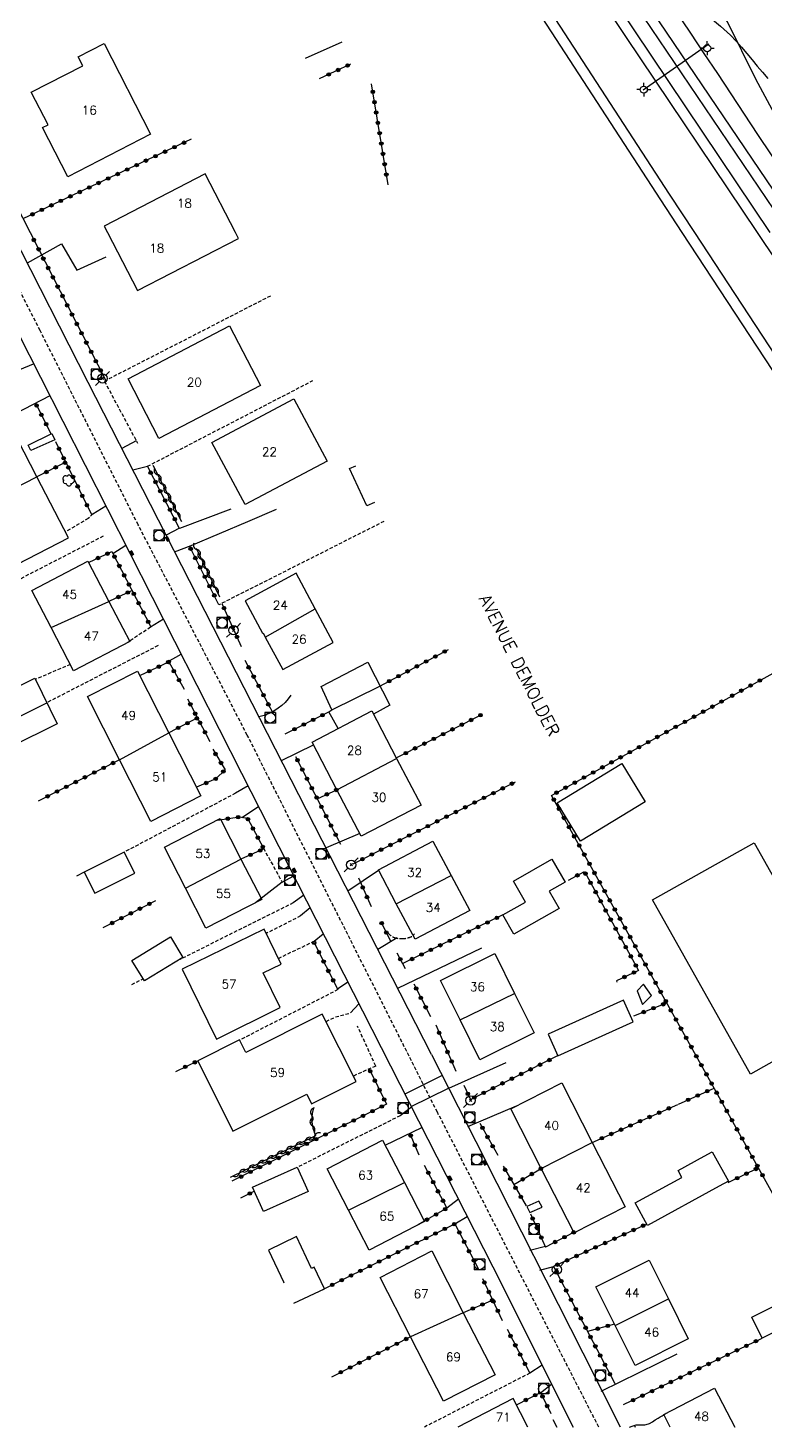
# Model space of a CAD drawing. Header units: millimetres. Extents: x 163000 to 164000, y 152000 to 153000.
# Drawn here: x 163663.3 to 163768.9, y 152000 to 152200.3 of the extents above; entities that cross this region are included whole.
import ezdxf
from ezdxf.enums import TextEntityAlignment as Align

# ---------------------------------------------------------------- set-up
doc = ezdxf.new("R2010")
doc.units = ezdxf.units.MM
doc.linetypes.add('DASHED', pattern=[0.75, 0.5, -0.25])
doc.layers.get('0').update_dxf_attribs({"linetype": 'CONTINUOUS'})
for name, color, linetype in [('W0001', 6, 'DASHED'), ('W0008', 7, 'CONTINUOUS'), ('W0017', 7, 'CONTINUOUS'), ('W0020', 2, 'CONTINUOUS'), ('W0101', 7, 'CONTINUOUS'), ('W0104', 1, 'CONTINUOUS'), ('W0105', 7, 'CONTINUOUS'), ('W0112', 1, 'DASHED'), ('W0211', 2, 'CONTINUOUS'), ('W0214', 2, 'CONTINUOUS'), ('W0300', 7, 'CONTINUOUS'), ('W0310', 3, 'CONTINUOUS'), ('W0323', 7, 'CONTINUOUS'), ('W0330', 7, 'CONTINUOUS'), ('W0401', 7, 'CONTINUOUS'), ('W0420', 7, 'CONTINUOUS'), ('W0473', 7, 'CONTINUOUS'), ('W0600', 7, 'CONTINUOUS'), ('W0610', 7, 'CONTINUOUS'), ('W0611', 7, 'CONTINUOUS'), ('W0700', 7, 'CONTINUOUS'), ('W0989', 7, 'CONTINUOUS'), ('W0991', 7, 'CONTINUOUS'), ('W1102', 7, 'CONTINUOUS')]:
    doc.layers.add(name, color=color, linetype=linetype)
doc.styles.get("Standard").update_dxf_attribs({"font": 'romans.shx', "width": 0.85})

# ---------------------------------------------------------------- blocks, each defined once
blk = doc.blocks.new('T610')
for p, q in [((-0.500001, 0), (-1.000002, 0)), ((0, 0.500001), (0, 1.000002)), ((0.500001, 0), (1.000002, 0)), ((0, -0.500001), (0, -1.000002))]:
    blk.add_line(p, q)
blk.add_ellipse((0, 0), major_axis=(-0.353554, 0.353554), ratio=1, start_param=3.926990817, end_param=10.2101761242)
blk = doc.blocks.new('T420')
for p, q in [((0.75, 0.75), (-0.75, 0.75)), ((-0.75, 0.75), (-0.75, -0.75)), ((0.75, 0.75), (0.75, -0.75)), ((0.75, -0.75), (-0.75, -0.75))]:
    blk.add_line(p, q)
blk.add_ellipse((0, 0), major_axis=(-0.53, 0.53), ratio=1, start_param=3.926991, end_param=10.210176)
blk = doc.blocks.new('T401')
for p, q in [((-0.3, 0.3), (0, 0.3)), ((-0.3, -0.25), (-0.3, 0.3)), ((-0.3, 0.15), (0, 0.15)), ((-0.3, 0), (0, 0)), ((0, 0.3), (0, -0.25)), ((-0.3, -0.15), (0, -0.15)), ((-0.3, -0.25), (-0.3, -0.3)), ((-0.3, -0.3), (0, -0.3)), ((0, -0.3), (0, -0.25))]:
    blk.add_line(p, q)
blk = doc.blocks.new('T300')
for p, q in [((-0.8, 0.51), (-0.86, 0.34)), ((-0.86, 0.34), (-0.86, 0.17)), ((-0.86, 0.17), (-0.74, 0.06)), ((-0.69, 0.63), (-0.8, 0.51)), ((-0.8, -0.06), (-0.74, 0.06)), ((-0.74, 0.06), (-0.69, 0.11)), ((-0.57, 0.69), (-0.69, 0.63)), ((-0.46, 0.69), (-0.57, 0.69)), ((-0.29, 0.63), (-0.46, 0.69)), ((-0.29, 0.63), (-0.17, 0.74)), ((-0.23, 0.57), (-0.29, 0.63)), ((-0.17, 0.74), (-0.06, 0.8)), ((-0.06, 0.8), (0.06, 0.8)), ((0.06, 0.8), (0.23, 0.74)), ((0.23, 0.74), (0.34, 0.63)), ((0.34, 0.63), (0.4, 0.51)), ((0.46, 0.46), (0.34, 0.46)), ((0.4, 0.51), (0.4, 0.46)), ((0.57, 0.4), (0.46, 0.46)), ((0.57, 0.4), (0.69, 0.29)), ((0.69, 0.29), (0.74, 0.17)), ((0.74, 0.06), (0.69, -0.17)), ((0.74, 0.17), (0.74, 0.06)), ((-0.8, -0.17), (-0.8, -0.06)), ((-0.8, -0.23), (-0.8, -0.17)), ((-0.74, -0.34), (-0.8, -0.23)), ((-0.69, -0.4), (-0.74, -0.34)), ((-0.51, -0.46), (-0.69, -0.4)), ((-0.4, -0.46), (-0.51, -0.46)), ((-0.4, -0.46), (-0.34, -0.46)), ((-0.34, -0.46), (-0.34, -0.4)), ((-0.34, -0.51), (-0.34, -0.46)), ((-0.29, -0.63), (-0.34, -0.51)), ((-0.17, -0.74), (-0.29, -0.63)), ((-0.06, -0.8), (-0.17, -0.74)), ((0.06, -0.8), (-0.06, -0.8)), ((0.17, -0.74), (0.06, -0.8)), ((0.23, -0.69), (0.17, -0.74)), ((0.29, -0.46), (0.23, -0.46)), ((0.29, -0.63), (0.23, -0.69)), ((0.46, -0.4), (0.29, -0.46)), ((0.34, -0.51), (0.29, -0.63)), ((0.34, -0.51), (0.34, -0.46)), ((0.57, -0.34), (0.46, -0.4)), ((0.63, -0.29), (0.57, -0.34)), ((0.69, -0.17), (0.63, -0.29))]:
    blk.add_line(p, q)
blk = doc.blocks.new('T473')
for p, q in [((-0.166667, 0.166667), (0.166667, -0.166667)), ((-0.166667, -0.166667), (0.166667, 0.166667)), ((0.500001, 0.500001), (1.000002, 1.000002)), ((-1.000002, -1.000002), (-0.500001, -0.500001))]:
    blk.add_line(p, q)
blk.add_ellipse((0, 0), major_axis=(0.471405, 0.471405), ratio=1, start_param=5.4977871438, end_param=11.780972451)
blk = doc.blocks.new('t323o')
at = {"color": 0, "linetype": 'Continuous'}
for radius in [0.25, 0.15]:
    blk.add_circle((0, 0), radius, dxfattribs=at)
blk = doc.blocks.new('t310o')
at = {"color": 0, "linetype": 'Continuous'}
for centre, start, end in [((-0.5, 0.38), 216.8699, 323.1304), ((0.5, -0.37), 36.8699, 143.1303)]:
    blk.add_arc(centre, 0.625, start, end, dxfattribs=at)

msp = doc.modelspace()

# ---------------------------------------------------------------- linework, layer by layer
at = {"layer": 'W0001'}
msp.add_lwpolyline([(163745.04, 152000), (163721.93, 152045.07), (163694.71, 152099.05), (163679.1, 152129.13), (163665.05, 152156.95), (163657.87, 152171)], dxfattribs=at)
at = {"layer": 'W0008'}
for points in [[(163654.53, 152171), (163658.68, 152162.9), (163693.9, 152093.61), (163729.87, 152022.91), (163741.37, 152000)], [(163721.09, 152053.34), (163671.93, 152149.55), (163661, 152171)], [(163721.09, 152053.34), (163728.74, 152038.33)], [(163748.15, 152000), (163742.81, 152010.58), (163728.74, 152038.33)], [(163749.45, 152000), (163749.83, 152000.14), (163750.4, 152000.29), (163750.58, 152000.31), (163750.76, 152000.32), (163750.93, 152000.32), (163751.11, 152000.31), (163751.29, 152000.3), (163751.46, 152000.29), (163751.64, 152000.31), (163751.82, 152000.34), (163752.29, 152000.51), (163752.72, 152000.75), (163753.14, 152001.01), (163753.56, 152001.27), (163753.85, 152001.44), (163754.13, 152001.61), (163754.42, 152001.79), (163754.7, 152001.97)]]:
    msp.add_lwpolyline(points, dxfattribs=at)
at = {"layer": 'W0017'}
for points in [[(163663.22, 152166.65), (163668.12, 152169.4), (163670.29, 152165.59), (163674.51, 152167.5)], [(163662.16, 152151.4), (163664.12, 152152.21)], [(163666.44, 152147.64), (163660.27, 152144.44)], [(163678.82, 152141.19), (163676.77, 152140.06)], [(163678.32, 152137.04), (163680.41, 152137.53)], [(163672.62, 152130.75), (163674.46, 152131.86)], [(163684.31, 152125.31), (163686.66, 152126.19), (163694.77, 152129.62), (163698.9, 152131.38)], [(163692.37, 152131.41), (163685.03, 152128.64)], [(163685.02, 152128.66), (163683.11, 152127.67)], [(163675.47, 152125.05), (163677.32, 152126.22)], [(163682.7, 152115.65), (163680.87, 152114.5)], [(163683.27, 152109.52), (163685.24, 152110.66)], [(163700.94, 152104.76), (163700.56, 152104.23), (163700.14, 152103.74), (163699.66, 152103.29), (163699.15, 152102.89), (163698.5, 152102.48), (163697.83, 152102.15), (163697.12, 152101.88), (163696.39, 152101.68)], [(163699.59, 152095.42), (163704.21, 152097.67)], [(163694.82, 152091.79), (163693.03, 152090.73)], [(163693.95, 152087.27), (163696.33, 152088.83)], [(163710.83, 152084.95), (163705.99, 152082.89)], [(163699.72, 152077.98), (163695.91, 152075.06)], [(163699.72, 152077.98), (163701.38, 152078.91)], [(163709.12, 152076.77), (163713.52, 152079.7)], [(163702.79, 152076.13), (163701.29, 152075.04)], [(163703.71, 152074.33), (163702.35, 152073.16)], [(163704.29, 152069.55), (163705.6, 152070.61)], [(163716.17, 152070.02), (163713.42, 152068.35)], [(163716.25, 152062.8), (163728.32, 152068.6)], [(163709.12, 152063.7), (163707.65, 152062.68)], [(163709.48, 152059.27), (163710.71, 152060.58)], [(163731.75, 152052.14), (163723.55, 152048.45)], [(163718.24, 152045.77), (163716.6, 152044.56)], [(163726.28, 152043.01), (163733.26, 152045.96)], [(163714.48, 152040.35), (163719.73, 152042.86)], [(163724.94, 152032.6), (163723.29, 152031.31)], [(163724.44, 152029.09), (163726.18, 152030.16)], [(163737.4, 152025.85), (163735.19, 152025.28)], [(163736.61, 152022.45), (163738.58, 152022.99)], [(163756.22, 152010.43), (163745.33, 152005.09)], [(163736.93, 152008.85), (163735.18, 152007.71)], [(163736.72, 152004.91), (163738.3, 152006.12)]]:
    msp.add_lwpolyline(points, dxfattribs=at)
at = {"layer": 'W0020'}
for points in [[(163722.6, 152050.34), (163717.29, 152047.64)], [(163718.19, 152045.87), (163723.52, 152048.52)]]:
    msp.add_lwpolyline(points, dxfattribs=at)
at = {"layer": 'W0101'}
for points in [[(163671.16, 152194.87), (163670.49, 152196.17), (163674.21, 152198.08), (163680.87, 152185.06), (163669, 152178.99), (163665.4, 152186.01), (163666.19, 152186.42), (163663.79, 152191.1), (163671.16, 152194.87)], [(163682.07, 152141.53), (163677.64, 152150.04), (163692.19, 152157.62), (163696.62, 152149.1), (163682.07, 152141.53)], [(163706.13, 152138.26), (163694.39, 152132.04), (163689.65, 152140.96), (163701.4, 152147.19), (163706.13, 152138.26)], [(163767.29, 152083.63), (163781.32, 152058.7), (163766.77, 152050.51), (163752.74, 152075.45), (163767.29, 152083.63)], [(163685.38, 152065.52), (163690.29, 152055.54), (163699.44, 152060.04), (163697, 152065), (163699.57, 152066.27), (163697.11, 152071.28), (163685.38, 152065.52)], [(163694.51, 152053.63), (163693.62, 152055.42), (163687.61, 152052.4), (163692.65, 152042.36), (163703.22, 152047.66), (163703.92, 152046.28), (163710.3, 152049.48), (163705.46, 152059.12), (163694.51, 152053.63)]]:
    msp.add_lwpolyline(points, close=True, dxfattribs=at)
for points in [[(163693.01, 152171), (163688.69, 152179.38), (163674.21, 152171.9)], [(163674.21, 152171.9), (163674.68, 152171)], [(163674.68, 152171), (163678.97, 152162.68), (163693.45, 152170.16), (163693.01, 152171)], [(163664.59, 152136.04), (163660, 152144.95), (163652.71, 152141.19)], [(163657.29, 152132.31), (163654.36, 152130.8), (163658.69, 152122.38), (163661.61, 152123.87), (163661.79, 152123.51), (163669.1, 152127.27), (163664.59, 152136.04)], [(163666.63, 152114.45), (163663.87, 152119.76), (163671.9, 152123.93)], [(163671.9, 152123.93), (163674.9, 152118.16)], [(163704.45, 152117.12), (163701.7, 152122.22), (163694.39, 152118.28), (163696.88, 152113.66), (163696.97, 152113.68), (163697.29, 152113.09)], [(163674.9, 152118.16), (163677.88, 152112.43), (163669.85, 152108.26), (163666.63, 152114.45)], [(163707.03, 152112.33), (163704.45, 152117.12)], [(163697.29, 152113.09), (163699.8, 152108.43), (163707.03, 152112.33)], [(163676.42, 152095.52), (163671.82, 152104.57), (163679, 152108.22)], [(163679, 152108.22), (163683.48, 152099.39)], [(163707.55, 152091.24), (163704, 152098.05), (163712.57, 152102.51), (163716.1, 152095.72)], [(163683.48, 152099.39), (163688.08, 152090.35), (163680.9, 152086.7), (163676.42, 152095.52)], [(163716.1, 152095.72), (163719.59, 152089.02)], [(163719.59, 152089.02), (163711.03, 152084.56), (163707.55, 152091.24)], [(163685.87, 152077.12), (163682.86, 152083), (163690.85, 152087.09)], [(163690.85, 152087.09), (163693.81, 152081.3)], [(163716.05, 152074.91), (163713.49, 152079.76), (163721.29, 152083.89), (163723.92, 152078.93)], [(163693.81, 152081.3), (163696.78, 152075.5), (163688.79, 152071.41), (163685.87, 152077.12)], [(163723.92, 152078.93), (163726.56, 152073.95)], [(163726.56, 152073.95), (163718.75, 152069.82), (163716.05, 152074.91)], [(163725.18, 152058.27), (163722.38, 152063.92), (163730.16, 152067.79), (163732.99, 152062.08)], [(163732.99, 152062.08), (163735.8, 152056.41)], [(163735.8, 152056.41), (163728.02, 152052.55), (163725.18, 152058.27)], [(163736.82, 152037.02), (163732.46, 152045.55), (163739.74, 152049.27), (163744.11, 152040.73)], [(163709.21, 152031.04), (163706.15, 152036.97), (163714.1, 152041.08)], [(163714.1, 152041.08), (163717.24, 152035.01)], [(163744.11, 152040.73), (163748.83, 152031.51)], [(163748.83, 152031.51), (163741.54, 152027.78), (163736.82, 152037.02)], [(163717.24, 152035.01), (163720.11, 152029.44), (163712.16, 152025.33), (163709.21, 152031.04)], [(163718.1, 152012.93), (163713.75, 152021.42), (163721.12, 152025.2)], [(163721.12, 152025.2), (163725.64, 152016.37)], [(163747.38, 152014.55), (163744.62, 152020.06), (163752.24, 152023.87), (163755.01, 152018.33)], [(163755.01, 152018.33), (163757.86, 152012.63)], [(163725.64, 152016.37), (163730.2, 152007.47), (163722.83, 152003.69), (163718.1, 152012.93)], [(163757.86, 152012.63), (163750.24, 152008.83), (163747.38, 152014.55)], [(163734.9, 152000), (163732.81, 152004.07), (163724.88, 152000)], [(163755.28, 152000), (163754.35, 152001.79), (163761.64, 152005.57), (163764.53, 152000)]]:
    msp.add_lwpolyline(points, dxfattribs=at)
at = {"layer": 'W0104'}
for points in [[(163711.84, 152131.87), (163709.34, 152137.2), (163710.27, 152137.61)], [(163712.92, 152132.35), (163711.84, 152131.87)], [(163707.74, 152100), (163706.41, 152102.37), (163706.81, 152102.67), (163705.29, 152106.01), (163711.98, 152109.47), (163715.11, 152103.32), (163712.8, 152102.07)], [(163657.54, 152103.87), (163664.28, 152107.18)], [(163664.28, 152107.18), (163667.49, 152100.66), (163660.84, 152097.38)], [(163706.81, 152102.67), (163713.71, 152106.08)], [(163659.32, 152100.35), (163666, 152103.69)], [(163756.94, 152035.74), (163756.4, 152036.72), (163760.12, 152038.76)], [(163760.12, 152038.76), (163761.29, 152039.41), (163763.61, 152035.19), (163762.29, 152034.47)], [(163762.29, 152034.47), (163752.03, 152028.83), (163750.25, 152032.07), (163756.94, 152035.74)], [(163704.3, 152022.88), (163703.93, 152022.7), (163701.77, 152027.25), (163697.74, 152025.34), (163699.96, 152020.68), (163699.89, 152020.65)], [(163701.39, 152017.72), (163705.77, 152019.8), (163704.3, 152022.88)], [(163772.29, 152014.64), (163768.46, 152012.71), (163766.95, 152015.71), (163770.77, 152017.63)]]:
    msp.add_lwpolyline(points, dxfattribs=at)
for points in [[(163748.36, 152095), (163751.71, 152089.51), (163742.41, 152083.85), (163739.07, 152089.34), (163748.36, 152095)], [(163678.59, 152079.28), (163677.09, 152082.27), (163671.37, 152079.41), (163672.87, 152076.42), (163678.59, 152079.28)], [(163734.55, 152075.15), (163732.84, 152078.16), (163738.34, 152081.28), (163740.21, 152077.99), (163737.95, 152076.71), (163739.37, 152074.22), (163732.89, 152070.54), (163731.32, 152073.31), (163734.55, 152075.15)], [(163683.7, 152070.15), (163685.49, 152067.21), (163679.99, 152063.85), (163678.2, 152066.78), (163683.7, 152070.15)], [(163737.79, 152056.25), (163739.17, 152053.15), (163749.99, 152057.99), (163748.6, 152061.09), (163737.79, 152056.25)], [(163701.84, 152037.22), (163703.41, 152033.71), (163697.05, 152030.84), (163695.47, 152034.35), (163701.84, 152037.22)]]:
    msp.add_lwpolyline(points, close=True, dxfattribs=at)
at = {"layer": 'W0105'}
for points in [[(163667.17, 152141.31), (163663.74, 152139.81), (163663.36, 152140.55), (163666.73, 152142.21)], [(163736.92, 152031.48), (163736.45, 152032.35), (163734.74, 152031.59), (163735.18, 152030.72)]]:
    msp.add_lwpolyline(points, close=True, dxfattribs=at)
at = {"layer": 'W0112'}
for points in [[(163698.02, 152161.91), (163674.26, 152149.71), (163679, 152140.85)], [(163680.41, 152137.53), (163704.12, 152149.81)], [(163672.63, 152130.76), (163671.95, 152130.05), (163668.66, 152128.14)], [(163714.29, 152129.64), (163690.66, 152117.71)], [(163674.07, 152127.52), (163658.95, 152119.72)], [(163680.87, 152114.5), (163677.32, 152112.14)], [(163681.93, 152111.86), (163666, 152103.69)], [(163669.38, 152109.17), (163664.36, 152107.03)], [(163693.03, 152090.73), (163676.99, 152082.23)], [(163697.02, 152082.87), (163699.72, 152077.98)], [(163701.29, 152075.04), (163684.93, 152066.86)], [(163702.35, 152073.16), (163697.42, 152070.64)], [(163699.17, 152067.09), (163704.29, 152069.55)], [(163678.17, 152063.34), (163679.8, 152064.16)], [(163707.68, 152062.61), (163693.64, 152055.39)], [(163705.99, 152058.06), (163707.33, 152058.7), (163709.48, 152059.27)], [(163713.1, 152051.68), (163710.51, 152057.37)], [(163713.1, 152051.68), (163709.91, 152050.24)], [(163716.6, 152044.56), (163701.86, 152037.17)], [(163735.18, 152007.71), (163720.1, 152000)]]:
    msp.add_lwpolyline(points, dxfattribs=at)
msp.add_lwpolyline([(163714.94, 152070.66, 0.124599), (163715.79, 152070.06, 0.096585), (163716.9, 152069.93, 0.0853), (163717.8, 152070.06, 0.184738), (163718.67, 152070.61)], format="xyb", dxfattribs=at)
at = {"layer": 'W0211'}
msp.add_lwpolyline([(163779.42, 152171), (163778.37, 152172.78), (163777.38, 152174.6), (163776.44, 152176.43), (163775.51, 152178.28), (163774.58, 152180.12), (163773.62, 152181.95), (163772.61, 152183.76), (163771.53, 152185.53), (163767.53, 152192.94), (163763.5, 152201.14), (163758, 152208.92), (163750.35, 152214.46), (163749.81, 152214.62), (163749.25, 152214.65), (163748.7, 152214.53), (163748.2, 152214.27)], dxfattribs=at)
at = {"layer": 'W0214'}
msp.add_lwpolyline([(163748.2, 152214.27), (163750.71, 152210.59), (163753.21, 152206.91), (163755.7, 152203.22), (163758.18, 152199.53), (163760.11, 152196.64), (163762.04, 152193.74), (163763.95, 152190.84), (163765.87, 152187.94), (163767.79, 152185.04), (163769.71, 152182.14), (163771.63, 152179.25), (163773.57, 152176.36), (163774.48, 152175.02), (163775.39, 152173.68), (163776.3, 152172.34), (163777.22, 152171)], dxfattribs=at)
at = {"layer": 'W0300'}
msp.add_lwpolyline([(163703.07, 152195.98), (163708.28, 152198.31)], dxfattribs=at)
at = {"layer": 'W0310'}
for points in [[(163681.2, 152137.67), (163685.28, 152129.64)], [(163687.4, 152125.81), (163690.74, 152118.85)], [(163704.23, 152045.73), (163704.09, 152045.3), (163703.99, 152044.86), (163703.94, 152044.41), (163703.93, 152043.96), (163703.99, 152043.38), (163704.1, 152042.8), (163704.27, 152042.24), (163704.5, 152041.7)], [(163704.5, 152041.7), (163692.24, 152035.7)]]:
    msp.add_lwpolyline(points, dxfattribs=at)
at = {"layer": 'W0323'}
for points in [[(163709.48, 152195.1), (163705.01, 152192.99)], [(163652.4, 152192.87), (163663.6, 152171)], [(163714.88, 152177.81), (163712.5, 152192.27)], [(163686.7, 152184.35), (163662.59, 152172.97)], [(163663.6, 152171), (163674.4, 152149.9)], [(163664.53, 152146.26), (163666.6, 152142.23)], [(163667.25, 152141.07), (163672.42, 152130.62)], [(163668.72, 152138.1), (163664.59, 152136.04)], [(163685.03, 152128.64), (163680.41, 152137.53)], [(163690.66, 152117.71), (163686.47, 152126)], [(163671.98, 152123.77), (163675.32, 152125.32), (163680.9, 152114.55)], [(163678.21, 152119.75), (163674.9, 152118.16)], [(163691.07, 152117.91), (163693.84, 152111.75)], [(163762.85, 152103.97), (163781.76, 152114.42)], [(163713.71, 152106.08), (163723.54, 152111.31)], [(163679.32, 152107.57), (163683.46, 152109.52)], [(163683.46, 152109.52), (163685.69, 152105.61)], [(163694.36, 152109.79), (163698.44, 152102.13)], [(163686.15, 152104.22), (163689.36, 152098.15)], [(163771.4, 152030.81), (163738.28, 152090.41), (163762.85, 152103.97)], [(163700.12, 152099.22), (163706.41, 152102.37)], [(163728.24, 152101.97), (163716.07, 152095.79)], [(163687.59, 152101.5), (163683.48, 152099.39)], [(163689.76, 152097.04), (163691.53, 152094.08), (163690.2, 152092.8), (163687.45, 152091.59)], [(163701.62, 152096.01), (163708.06, 152083.44)], [(163676.42, 152095.52), (163664.79, 152089.61)], [(163709.86, 152080.62), (163733.1, 152092.34)], [(163704.73, 152089.94), (163707.61, 152091.26)], [(163690.44, 152086.88), (163693.6, 152087.33), (163694.74, 152087.14), (163697.02, 152082.87)], [(163697.09, 152082.75), (163693.81, 152081.3)], [(163671.37, 152079.41), (163670.26, 152078.87)], [(163710.65, 152078.6), (163712.47, 152074.5)], [(163740.73, 152078.28), (163742.98, 152079.53), (163750.73, 152065.36), (163747.58, 152063.89), (163747.65, 152063.68)], [(163681.55, 152075.34), (163674.03, 152071.47)], [(163713.94, 152072.19), (163715.27, 152069.44)], [(163731.32, 152073.31), (163716.97, 152066.34)], [(163704.29, 152069.33), (163707.68, 152062.61)], [(163716.11, 152067.89), (163717.34, 152065.66)], [(163718.56, 152063.43), (163720.93, 152058.75)], [(163750.09, 152058.87), (163754.78, 152060.71)], [(163721.69, 152057.56), (163724.6, 152050.95)], [(163684.49, 152050.91), (163687.61, 152052.4)], [(163725.71, 152048.96), (163726.66, 152046.9), (163739.3, 152053.21)], [(163712.16, 152051.26), (163714.65, 152046.22), (163692.5, 152035.18)], [(163756.47, 152046.23), (163761.57, 152048.51)], [(163744.11, 152040.73), (163756.37, 152046.19)], [(163718.1, 152041.76), (163719.3, 152038.96)], [(163728.02, 152043.5), (163730.58, 152038.9)], [(163720.06, 152037.49), (163723.29, 152031.31), (163719.15, 152028.94)], [(163731.34, 152037.32), (163734.63, 152031.64)], [(163732.86, 152034.7), (163736.82, 152037.02)], [(163767.9, 152037.11), (163763.51, 152034.96)], [(163695.74, 152033.75), (163693.72, 152032.77)], [(163735.29, 152030.5), (163737.43, 152025.77)], [(163705.54, 152019.7), (163724.44, 152029.09), (163727.81, 152022.59)], [(163737.46, 152025.79), (163741.49, 152027.88)], [(163751.91, 152029.05), (163738.58, 152022.99), (163747.33, 152006.24)], [(163728.38, 152021.28), (163731.23, 152015.27)], [(163729.86, 152018.17), (163725.64, 152016.37)], [(163731.91, 152013.99), (163735.18, 152007.71)], [(163747.28, 152014.74), (163743.45, 152013.67)], [(163718.1, 152012.93), (163706.76, 152007.16)], [(163748.61, 152003.2), (163768.46, 152012.71)], [(163733.26, 152003.18), (163736.7, 152004.94), (163738.19, 152001.95)], [(163738.49, 152001.08), (163739.06, 152000)], [(163750.16, 152000.23), (163750.28, 152000)]]:
    msp.add_lwpolyline(points, dxfattribs=at)
at = {"layer": 'W0330'}
msp.add_lwpolyline([(163758, 152204.01), (163759.55, 152202.91), (163761.05, 152201.75), (163762.49, 152200.52), (163763.89, 152199.23), (163764.72, 152198.4), (163765.5, 152197.53), (163766.26, 152196.64), (163767, 152195.74), (163767.73, 152194.83), (163768.48, 152193.94), (163769.26, 152193.06)], dxfattribs=at)
at = {"layer": 'W0600'}
msp.add_lwpolyline([(163751.46, 152063.4), (163750.54, 152062.42), (163751.3, 152060.49), (163752.58, 152061.77), (163751.46, 152063.4)], close=True, dxfattribs=at)
at = {"layer": 'W0611'}
msp.add_lwpolyline([(163760.79, 152197.98), (163751.41, 152191.4)], dxfattribs=at)
at = {"layer": 'W0700'}
for points in [[(163767.76, 152171), (163748.94, 152199.05), (163703.64, 152266.7), (163658.2, 152333.35), (163622.96, 152385.75), (163583.29, 152444.38), (163549.16, 152494.57), (163536.78, 152512.88), (163526.61, 152528.06)], [(163769.57, 152171), (163750.19, 152199.88), (163704.88, 152267.54), (163659.44, 152334.19), (163624.2, 152386.59), (163584.53, 152445.22), (163550.4, 152495.42), (163538.03, 152513.72)], [(163772.38, 152171), (163751.5, 152201.82), (163702.69, 152273.74), (163667.8, 152325.41), (163631.91, 152378.08), (163602.1, 152422.63), (163575.59, 152462.08), (163552.12, 152496.75)], [(163774.19, 152171), (163752.74, 152202.66), (163703.93, 152274.58), (163669.04, 152326.25), (163633.15, 152378.92), (163603.35, 152423.46), (163576.83, 152462.92), (163553.36, 152497.59)], [(163758.78, 152171), (163755.16, 152176.5), (163723.86, 152224.66), (163680.84, 152290.41), (163644.79, 152345.45), (163628.47, 152370.44)], [(163756.98, 152171), (163753.91, 152175.68), (163722.61, 152223.84), (163679.59, 152289.59), (163643.53, 152344.63), (163627.22, 152369.62)], [(163846.11, 152000), (163832.45, 152032.75), (163814.7, 152075.16), (163804.61, 152096.44), (163795.38, 152112.08), (163780.74, 152134.84), (163756.98, 152171)], [(163847.74, 152000), (163833.83, 152033.33), (163816.08, 152075.78), (163805.93, 152097.15), (163796.66, 152112.87), (163782, 152135.65), (163758.78, 152171)], [(163875.61, 152000), (163850.93, 152041.63), (163797.03, 152127.39), (163767.76, 152171)]]:
    msp.add_lwpolyline(points, dxfattribs=at)
at = {"layer": 'W1102'}
for points in [[(163657.29, 152132.31), (163664.59, 152136.04)], [(163666.63, 152114.45), (163674.9, 152118.16)], [(163697.29, 152113.09), (163704.45, 152117.12)], [(163676.42, 152095.52), (163683.48, 152099.39)], [(163707.55, 152091.24), (163716.1, 152095.72)], [(163685.87, 152077.12), (163693.81, 152081.3)], [(163716.05, 152074.91), (163723.92, 152078.93)], [(163725.18, 152058.27), (163732.99, 152062.08)], [(163736.82, 152037.02), (163744.11, 152040.73)], [(163709.21, 152031.04), (163717.24, 152035.01)], [(163747.38, 152014.55), (163755.01, 152018.33)], [(163725.64, 152016.37), (163718.1, 152012.93)]]:
    msp.add_lwpolyline(points, dxfattribs=at)

# ---------------------------------------------------------------- block references
at = {"layer": 'W0300'}
msp.add_blockref('T300', (163669.18, 152135.49), dxfattribs=at)
at = {"layer": 'W0310'}
for p, rotation in [((163681.88, 152136.33), 296.9521773928214), ((163682.56, 152134.99), 296.9521773928214), ((163683.24, 152133.66), 296.9521773928214), ((163683.92, 152132.32), 296.9521773928214), ((163684.6, 152130.98), 296.9521773928214), ((163687.5, 152125.61), 295.6628268820232), ((163688.14, 152124.26), 295.6628268820232), ((163688.79, 152122.9), 295.6628268820232), ((163689.44, 152121.55), 295.6628268820232), ((163690.09, 152120.2), 295.6628268820232), ((163703.96, 152044.61), 263.3702647237963), ((163704.04, 152043.12), 281.2230865869864), ((163704.36, 152041.63), 206.0907589562614), ((163700.32, 152039.65), 206.0907589562614), ((163701.67, 152040.31), 206.0907589562614), ((163703.01, 152040.97), 206.0907589562614), ((163696.28, 152037.67), 206.0907589562614), ((163697.62, 152038.33), 206.0907589562614), ((163698.97, 152038.99), 206.0907589562614), ((163693.58, 152036.36), 206.0907589562614), ((163694.93, 152037.01), 206.0907589562614)]:
    msp.add_blockref('t310o', p, dxfattribs=dict(at, rotation=rotation))
at = {"layer": 'W0323'}
for p, rotation in [((163706.37, 152193.63), 205.2631127540238), ((163707.72, 152194.27), 205.2631127540238), ((163709.08, 152194.91), 205.2631127540238), ((163712.69, 152191.13), 99.33869394825517), ((163712.93, 152189.65), 99.33869394825517), ((163713.17, 152188.17), 99.33869394825517), ((163713.42, 152186.69), 99.33869394825517), ((163685.65, 152183.85), 205.2631127540238), ((163713.66, 152185.21), 99.33869394825517), ((163713.9, 152183.73), 99.33869394825517), ((163681.58, 152181.93), 205.2631127540238), ((163682.94, 152182.57), 205.2631127540238), ((163684.29, 152183.21), 205.2631127540238), ((163714.15, 152182.25), 99.33869394825517), ((163677.51, 152180.01), 205.2631127540238), ((163678.87, 152180.65), 205.2631127540238), ((163680.22, 152181.29), 205.2631127540238), ((163714.39, 152180.77), 99.33869394825517), ((163673.44, 152178.09), 205.2631127540238), ((163674.8, 152178.73), 205.2631127540238), ((163676.15, 152179.37), 205.2631127540238), ((163714.63, 152179.29), 99.33869394825517), ((163669.37, 152176.17), 205.2631127540238), ((163670.73, 152176.81), 205.2631127540238), ((163672.09, 152177.45), 205.2631127540238), ((163663.95, 152173.61), 205.2631127540238), ((163665.3, 152174.25), 205.2631127540238), ((163666.66, 152174.89), 205.2631127540238), ((163668.02, 152175.53), 205.2631127540238), ((163664.15, 152169.93), 297.1135964956732), ((163664.83, 152168.6), 297.1135964956732), ((163665.51, 152167.26), 297.1135964956732), ((163666.2, 152165.92), 297.1135964956732), ((163666.88, 152164.59), 297.1135964956732), ((163667.56, 152163.25), 297.1135964956732), ((163668.25, 152161.92), 297.1135964956732), ((163668.93, 152160.58), 297.1135964956732), ((163669.61, 152159.25), 297.1135964956732), ((163670.3, 152157.91), 297.1135964956732), ((163670.98, 152156.58), 297.1135964956732), ((163671.67, 152155.24), 297.1135964956732), ((163672.35, 152153.91), 297.1135964956732), ((163673.03, 152152.57), 297.1135964956732), ((163673.72, 152151.24), 297.1135964956732), ((163664.54, 152146.24), 297.1811132154057), ((163665.23, 152144.9), 297.1811132154057), ((163665.91, 152143.57), 297.1811132154057), ((163667.76, 152140.03), 296.3258253358079), ((163668.42, 152138.69), 296.3258253358079), ((163668.61, 152138.05), 206.5194427784895), ((163665.93, 152136.71), 206.5194427784895), ((163667.27, 152137.38), 206.5194427784895), ((163669.09, 152137.35), 296.3258253358079), ((163669.75, 152136), 296.3258253358079), ((163680.88, 152136.62), 117.4689150485024), ((163670.42, 152134.66), 296.3258253358079), ((163681.57, 152135.29), 117.4689150485024), ((163682.26, 152133.96), 117.4689150485024), ((163671.08, 152133.31), 296.3258253358079), ((163671.75, 152131.97), 296.3258253358079), ((163682.96, 152132.63), 117.4689150485024), ((163683.65, 152131.3), 117.4689150485024), ((163684.34, 152129.97), 117.4689150485024), ((163686.6, 152125.74), 116.7900369849025), ((163673.34, 152124.4), 24.89176677327552), ((163674.7, 152125.03), 24.89176677327552), ((163675.7, 152124.6), 297.3695535260203), ((163687.28, 152124.4), 116.7900369849025), ((163676.39, 152123.26), 297.3695535260203), ((163677.08, 152121.93), 297.3695535260203), ((163687.96, 152123.06), 116.7900369849025), ((163688.63, 152121.72), 116.7900369849025), ((163677.77, 152120.6), 297.3695535260203), ((163689.31, 152120.38), 116.7900369849025), ((163676.25, 152118.81), 205.6891584155419), ((163677.6, 152119.46), 205.6891584155419), ((163678.46, 152119.27), 297.3695535260203), ((163679.15, 152117.94), 297.3695535260203), ((163689.99, 152119.05), 116.7900369849025), ((163679.84, 152116.6), 297.3695535260203), ((163691.38, 152117.22), 294.1922854154715), ((163692, 152115.86), 294.1922854154715), ((163680.53, 152115.27), 297.3695535260203), ((163692.61, 152114.49), 294.1922854154715), ((163693.23, 152113.12), 294.1922854154715), ((163683.46, 152109.52), 299.6591026366745), ((163720.33, 152109.6), 28.02430236055039), ((163721.65, 152110.3), 28.02430236055039), ((163722.98, 152111.01), 28.02430236055039), ((163680.68, 152108.21), 25.22051951811425), ((163682.04, 152108.85), 25.22051951811425), ((163683.39, 152109.49), 25.22051951811425), ((163684.2, 152108.21), 299.6591026366745), ((163694.92, 152108.75), 298.0091757171517), ((163717.68, 152108.19), 28.02430236055039), ((163719, 152108.89), 28.02430236055039), ((163684.94, 152106.91), 299.6591026366745), ((163695.62, 152107.42), 298.0091757171517), ((163696.33, 152106.1), 298.0091757171517), ((163715.03, 152106.78), 28.02430236055039), ((163716.36, 152107.48), 28.02430236055039), ((163766.79, 152106.15), 28.9079410951031), ((163768.1, 152106.87), 28.9079410951031), ((163697.03, 152104.77), 298.0091757171517), ((163762.63, 152103.85), 28.9079410951031), ((163764.16, 152104.7), 28.9079410951031), ((163765.47, 152105.42), 28.9079410951031), ((163686.55, 152103.46), 297.8854655978165), ((163687.25, 152102.13), 297.8854655978165), ((163697.73, 152103.45), 298.0091757171517), ((163705.49, 152101.91), 26.66417541251937), ((163728.11, 152101.9), 206.9199024486781), ((163758.69, 152101.68), 28.9079410951031), ((163760, 152102.4), 28.9079410951031), ((163761.32, 152103.13), 28.9079410951031), ((163684.82, 152100.08), 207.2210085382851), ((163686.15, 152100.76), 207.2210085382851), ((163687.48, 152101.45), 207.2210085382851), ((163687.95, 152100.81), 297.8854655978165), ((163701.47, 152099.89), 26.66417541251937), ((163702.81, 152100.56), 26.66417541251937), ((163704.15, 152101.23), 26.66417541251937), ((163724.09, 152099.87), 206.9199024486781), ((163725.43, 152100.55), 206.9199024486781), ((163726.77, 152101.22), 206.9199024486781), ((163754.75, 152099.5), 28.9079410951031), ((163756.06, 152100.23), 28.9079410951031), ((163757.38, 152100.95), 28.9079410951031), ((163688.65, 152099.48), 297.8854655978165), ((163720.08, 152097.83), 206.9199024486781), ((163721.42, 152098.51), 206.9199024486781), ((163722.76, 152099.19), 206.9199024486781), ((163752.12, 152098.05), 28.9079410951031), ((163753.44, 152098.78), 28.9079410951031), ((163690.17, 152096.35), 300.8089029276165), ((163717.41, 152096.47), 206.9199024486781), ((163718.74, 152097.15), 206.9199024486781), ((163748.18, 152095.88), 28.9079410951031), ((163749.5, 152096.6), 28.9079410951031), ((163750.81, 152097.33), 28.9079410951031), ((163672.81, 152093.69), 206.9359738603692), ((163674.15, 152094.37), 206.9359738603692), ((163675.49, 152095.05), 206.9359738603692), ((163690.94, 152095.06), 300.8089029276165), ((163691.28, 152093.83), 223.8065069164815), ((163701.9, 152095.46), 297.1572347403444), ((163702.59, 152094.12), 297.1572347403444), ((163744.25, 152093.7), 28.9079410951031), ((163745.56, 152094.43), 28.9079410951031), ((163746.87, 152095.15), 28.9079410951031), ((163668.8, 152091.65), 206.9359738603692), ((163670.14, 152092.33), 206.9359738603692), ((163671.48, 152093.01), 206.9359738603692), ((163688.82, 152092.19), 203.7156678059675), ((163690.19, 152092.8), 203.7156678059675), ((163703.27, 152092.79), 297.1572347403444), ((163732.63, 152092.1), 26.77444623214014), ((163740.31, 152091.53), 28.9079410951031), ((163741.62, 152092.25), 28.9079410951031), ((163742.93, 152092.98), 28.9079410951031), ((163666.13, 152090.29), 206.9359738603692), ((163667.47, 152090.97), 206.9359738603692), ((163703.96, 152091.45), 297.1572347403444), ((163704.64, 152090.12), 297.1572347403444), ((163706.1, 152090.57), 24.83187519623779), ((163707.46, 152091.2), 24.83187519623779), ((163728.61, 152090.08), 26.77444623214014), ((163729.95, 152090.75), 26.77444623214014), ((163731.29, 152091.43), 26.77444623214014), ((163738.61, 152089.81), 119.069955481777), ((163738.99, 152090.8), 28.9079410951031), ((163705.33, 152088.78), 297.1572347403444), ((163724.59, 152088.05), 26.77444623214014), ((163725.93, 152088.72), 26.77444623214014), ((163727.27, 152089.4), 26.77444623214014), ((163739.34, 152088.5), 119.069955481777), ((163691.92, 152087.09), 8.227201124782303), ((163693.41, 152087.3), 8.227201124782303), ((163694.81, 152087.01), 298.1481945314317), ((163695.52, 152085.69), 298.1481945314317), ((163706.01, 152087.45), 297.1572347403444), ((163706.7, 152086.11), 297.1572347403444), ((163720.57, 152086.02), 26.77444623214014), ((163721.91, 152086.7), 26.77444623214014), ((163723.25, 152087.37), 26.77444623214014), ((163740.06, 152087.19), 119.069955481777), ((163740.79, 152085.88), 119.069955481777), ((163696.23, 152084.37), 298.1481945314317), ((163707.38, 152084.78), 297.1572347403444), ((163716.56, 152083.99), 26.77444623214014), ((163717.89, 152084.67), 26.77444623214014), ((163719.23, 152085.35), 26.77444623214014), ((163741.52, 152084.57), 119.069955481777), ((163695.18, 152081.91), 203.863576550596), ((163696.55, 152082.52), 203.863576550596), ((163696.93, 152083.04), 298.1481945314317), ((163712.54, 152081.97), 26.77444623214014), ((163713.88, 152082.64), 26.77444623214014), ((163715.22, 152083.32), 26.77444623214014), ((163742.25, 152083.25), 119.069955481777), ((163742.98, 152081.94), 119.069955481777), ((163711.2, 152081.29), 26.77444623214014), ((163743.71, 152080.63), 119.069955481777), ((163741.98, 152078.97), 29.05731351389962), ((163743.15, 152079.22), 298.6797591188845), ((163743.87, 152077.9), 298.6797591188845), ((163744.44, 152079.32), 119.069955481777), ((163745.17, 152078.01), 119.069955481777), ((163711.25, 152077.24), 293.9272758506705), ((163711.86, 152075.87), 293.9272758506705), ((163744.59, 152076.58), 298.6797591188845), ((163745.9, 152076.7), 119.069955481777), ((163678.03, 152073.53), 207.2264507228475), ((163679.36, 152074.21), 207.2264507228475), ((163680.7, 152074.9), 207.2264507228475), ((163745.31, 152075.27), 298.6797591188845), ((163746.03, 152073.95), 298.6797591188845), ((163746.62, 152075.39), 119.069955481777), ((163747.35, 152074.08), 119.069955481777), ((163675.36, 152072.15), 207.2264507228475), ((163676.69, 152072.84), 207.2264507228475), ((163713.96, 152072.14), 295.8802711629551), ((163727.76, 152071.58), 205.8965202997165), ((163729.11, 152072.23), 205.8965202997165), ((163730.46, 152072.89), 205.8965202997165), ((163746.75, 152072.64), 298.6797591188845), ((163748.08, 152072.77), 119.069955481777), ((163748.81, 152071.46), 119.069955481777), ((163714.62, 152070.79), 295.8802711629551), ((163723.71, 152069.61), 205.8965202997165), ((163725.06, 152070.27), 205.8965202997165), ((163726.41, 152070.92), 205.8965202997165), ((163747.47, 152071.32), 298.6797591188845), ((163748.19, 152070.01), 298.6797591188845), ((163749.54, 152070.14), 119.069955481777), ((163704.3, 152069.31), 296.8427320779156), ((163704.97, 152067.97), 296.8427320779156), ((163719.66, 152067.65), 205.8965202997165), ((163721.01, 152068.3), 205.8965202997165), ((163722.36, 152068.96), 205.8965202997165), ((163748.91, 152068.69), 298.6797591188845), ((163750.27, 152068.83), 119.069955481777), ((163751, 152067.52), 119.069955481777), ((163705.65, 152066.63), 296.8427320779156), ((163716.62, 152066.97), 298.7571286042397), ((163718.31, 152066.99), 205.8965202997165), ((163749.63, 152067.37), 298.6797591188845), ((163750.35, 152066.06), 298.6797591188845), ((163751.73, 152066.21), 119.069955481777), ((163706.33, 152065.29), 296.8427320779156), ((163707.01, 152063.95), 296.8427320779156), ((163748.73, 152064.43), 204.9627916334383), ((163750.09, 152065.06), 204.9627916334383), ((163752.45, 152064.9), 119.069955481777), ((163753.18, 152063.59), 119.069955481777), ((163718.9, 152062.77), 296.8309238631952), ((163753.91, 152062.28), 119.069955481777), ((163719.57, 152061.43), 296.8309238631952), ((163720.25, 152060.09), 296.8309238631952), ((163752.88, 152059.96), 21.41229928602039), ((163754.28, 152060.51), 21.41229928602039), ((163754.64, 152060.97), 119.069955481777), ((163755.37, 152059.66), 119.069955481777), ((163751.48, 152059.41), 21.41229928602039), ((163756.1, 152058.34), 119.069955481777), ((163722.18, 152056.44), 293.7652935942537), ((163756.83, 152057.03), 119.069955481777), ((163757.56, 152055.72), 119.069955481777), ((163722.78, 152055.07), 293.7652935942537), ((163723.39, 152053.69), 293.7652935942537), ((163758.29, 152054.41), 119.069955481777), ((163685.84, 152051.56), 25.53884777795671), ((163687.2, 152052.21), 25.53884777795671), ((163723.99, 152052.32), 293.7652935942537), ((163736.62, 152051.87), 26.54012256283142), ((163737.96, 152052.54), 26.54012256283142), ((163759.01, 152053.1), 119.069955481777), ((163759.74, 152051.79), 119.069955481777), ((163712.32, 152050.93), 296.2738992155345), ((163712.98, 152049.58), 296.2738992155345), ((163732.59, 152049.86), 26.54012256283142), ((163733.94, 152050.53), 26.54012256283142), ((163735.28, 152051.2), 26.54012256283142), ((163760.47, 152050.48), 119.069955481777), ((163713.65, 152048.24), 296.2738992155345), ((163726.3, 152047.69), 294.7273195040643), ((163728.57, 152047.85), 26.54012256283142), ((163729.91, 152048.52), 26.54012256283142), ((163731.25, 152049.19), 26.54012256283142), ((163759.21, 152047.46), 24.0302769352102), ((163760.58, 152048.07), 24.0302769352102), ((163761.2, 152049.17), 119.069955481777), ((163761.93, 152047.86), 119.069955481777), ((163713.98, 152045.88), 206.4937105458275), ((163714.31, 152046.89), 296.2738992155345), ((163727.23, 152047.18), 26.54012256283142), ((163755.07, 152045.61), 24.0302769352102), ((163757.84, 152046.85), 24.0302769352102), ((163762.66, 152046.55), 119.069955481777), ((163709.95, 152043.88), 206.4937105458275), ((163711.29, 152044.55), 206.4937105458275), ((163712.64, 152045.22), 206.4937105458275), ((163750.96, 152043.78), 24.0302769352102), ((163752.33, 152044.39), 24.0302769352102), ((163753.7, 152045), 24.0302769352102), ((163763.39, 152045.23), 119.069955481777), ((163764.12, 152043.92), 119.069955481777), ((163705.92, 152041.87), 206.4937105458275), ((163707.27, 152042.54), 206.4937105458275), ((163708.61, 152043.21), 206.4937105458275), ((163718.12, 152041.71), 293.1314255182052), ((163728.39, 152042.83), 299.083380527507), ((163729.12, 152041.52), 299.083380527507), ((163746.85, 152041.95), 24.0302769352102), ((163748.22, 152042.56), 24.0302769352102), ((163749.59, 152043.17), 24.0302769352102), ((163764.84, 152042.61), 119.069955481777), ((163701.9, 152039.86), 206.4937105458275), ((163703.24, 152040.53), 206.4937105458275), ((163704.58, 152041.2), 206.4937105458275), ((163718.71, 152040.34), 293.1314255182052), ((163729.85, 152040.21), 299.083380527507), ((163745.48, 152041.34), 24.0302769352102), ((163765.57, 152041.3), 119.069955481777), ((163766.3, 152039.99), 119.069955481777), ((163697.87, 152037.85), 206.4937105458275), ((163699.21, 152038.52), 206.4937105458275), ((163700.55, 152039.19), 206.4937105458275), ((163767.03, 152038.68), 119.069955481777), ((163693.84, 152035.85), 206.4937105458275), ((163695.18, 152036.52), 206.4937105458275), ((163696.53, 152037.19), 206.4937105458275), ((163720.64, 152036.38), 297.664827850167), ((163731.63, 152036.83), 300.0685796431977), ((163732.38, 152035.54), 300.0685796431977), ((163734.16, 152035.46), 30.37152709966954), ((163735.45, 152036.22), 30.37152709966954), ((163736.74, 152036.98), 30.37152709966954), ((163764.86, 152035.62), 206.144620605246), ((163766.2, 152036.28), 206.144620605246), ((163767.55, 152036.94), 206.144620605246), ((163767.76, 152037.37), 119.069955481777), ((163768.49, 152036.06), 119.069955481777), ((163695.07, 152033.42), 205.8019314669208), ((163721.33, 152035.05), 297.664827850167), ((163722.03, 152033.73), 297.664827850167), ((163733.13, 152034.24), 300.0685796431977), ((163722.73, 152032.4), 297.664827850167), ((163733.88, 152032.94), 300.0685796431977), ((163720.45, 152029.69), 209.7988281307407), ((163721.75, 152030.43), 209.7988281307407), ((163723.05, 152031.18), 209.7988281307407), ((163735.57, 152029.86), 294.4191433262661), ((163721.66, 152027.71), 26.4250760033882), ((163723, 152028.37), 26.4250760033882), ((163724.35, 152029.04), 26.4250760033882), ((163725.08, 152027.84), 297.4215647203702), ((163736.19, 152028.5), 294.4191433262661), ((163741.46, 152027.86), 27.35090226995251), ((163748.68, 152027.59), 204.4403260057435), ((163750.05, 152028.21), 204.4403260057435), ((163751.41, 152028.83), 204.4403260057435), ((163717.63, 152025.7), 26.4250760033882), ((163718.97, 152026.37), 26.4250760033882), ((163720.32, 152027.04), 26.4250760033882), ((163725.77, 152026.51), 297.4215647203702), ((163736.81, 152027.13), 294.4191433262661), ((163738.79, 152026.48), 27.35090226995251), ((163740.13, 152027.17), 27.35090226995251), ((163744.58, 152025.72), 204.4403260057435), ((163745.95, 152026.34), 204.4403260057435), ((163747.31, 152026.97), 204.4403260057435), ((163713.6, 152023.7), 26.4250760033882), ((163714.94, 152024.37), 26.4250760033882), ((163716.29, 152025.04), 26.4250760033882), ((163726.46, 152025.18), 297.4215647203702), ((163727.15, 152023.85), 297.4215647203702), ((163740.49, 152023.86), 204.4403260057435), ((163741.85, 152024.48), 204.4403260057435), ((163743.22, 152025.1), 204.4403260057435), ((163709.57, 152021.7), 26.4250760033882), ((163710.91, 152022.37), 26.4250760033882), ((163712.26, 152023.03), 26.4250760033882), ((163738.99, 152022.2), 297.5972967232178), ((163739.12, 152023.24), 204.4403260057435), ((163706.88, 152020.36), 26.4250760033882), ((163708.23, 152021.03), 26.4250760033882), ((163728.66, 152020.69), 295.4130059601362), ((163739.69, 152020.87), 297.5972967232178), ((163740.38, 152019.54), 297.5972967232178), ((163728.4, 152017.55), 203.0959355419785), ((163729.3, 152019.34), 295.4130059601362), ((163729.78, 152018.14), 203.0959355419785), ((163729.95, 152017.98), 295.4130059601362), ((163741.08, 152018.21), 297.5972967232178), ((163727.02, 152016.96), 203.0959355419785), ((163730.59, 152016.63), 295.4130059601362), ((163741.77, 152016.88), 297.5972967232178), ((163742.47, 152015.55), 297.5972967232178), ((163743.16, 152014.22), 297.5972967232178), ((163744.89, 152014.07), 195.6760041881504), ((163746.34, 152014.48), 195.6760041881504), ((163716.12, 152011.92), 206.997109477508), ((163717.46, 152012.6), 206.997109477508), ((163732.41, 152013.04), 297.4510008485125), ((163733.1, 152011.7), 297.4510008485125), ((163743.86, 152012.89), 297.5972967232178), ((163744.55, 152011.56), 297.5972967232178), ((163766.19, 152011.63), 25.61548338779113), ((163767.55, 152012.28), 25.61548338779113), ((163712.11, 152009.88), 206.997109477508), ((163713.45, 152010.56), 206.997109477508), ((163714.78, 152011.24), 206.997109477508), ((163733.79, 152010.37), 297.4510008485125), ((163745.25, 152010.23), 297.5972967232178), ((163762.14, 152009.68), 25.61548338779113), ((163763.49, 152010.33), 25.61548338779113), ((163764.84, 152010.98), 25.61548338779113), ((163708.1, 152007.84), 206.997109477508), ((163709.44, 152008.52), 206.997109477508), ((163710.77, 152009.2), 206.997109477508), ((163734.48, 152009.04), 297.4510008485125), ((163745.94, 152008.9), 297.5972967232178), ((163746.64, 152007.57), 297.5972967232178), ((163758.08, 152007.74), 25.61548338779113), ((163759.43, 152008.39), 25.61548338779113), ((163760.78, 152009.03), 25.61548338779113), ((163754.02, 152005.79), 25.61548338779113), ((163755.37, 152006.44), 25.61548338779113), ((163756.73, 152007.09), 25.61548338779113), ((163734.6, 152003.87), 27.03962477993814), ((163735.94, 152004.55), 27.03962477993814), ((163736.99, 152004.36), 296.565051177078), ((163749.96, 152003.85), 25.61548338779113), ((163751.31, 152004.49), 25.61548338779113), ((163752.67, 152005.14), 25.61548338779113), ((163737.66, 152003.02), 296.565051177078)]:
    msp.add_blockref('t323o', p, dxfattribs=dict(at, rotation=rotation))
at = {"layer": 'W0401'}
for p, rotation in [((163683.4, 152127.2), 27.06808430443613), ((163678.04, 152125.02), 206.9416078699245), ((163706.49, 152081.84), 27.06808430443613), ((163701.32, 152079.61), 206.9691062114355), ((163728.83, 152037.9), 26.87563689410614), ((163723.59, 152035.53), 206.9691062114355)]:
    msp.add_blockref('T401', p, dxfattribs=dict(at, rotation=rotation))
at = {"layer": 'W0420'}
for p in [(163673.09, 152150.69), (163682.07, 152127.63), (163691.1, 152115.12), (163698, 152101.53), (163705.26, 152082.03), (163699.93, 152080.67), (163700.8, 152078.25), (163717.01, 152045.65), (163726.56, 152044.31), (163727.56, 152038.28), (163735.77, 152028.32), (163727.97, 152023.27), (163745.27, 152007.38), (163737.16, 152005.48)]:
    msp.add_blockref('T420', p, dxfattribs=at)
at = {"layer": 'W0473'}
for p in [(163673.99, 152150.12), (163692.76, 152114.06), (163709.59, 152080.48), (163726.69, 152046.76), (163739.06, 152022.53)]:
    msp.add_blockref('T473', p, dxfattribs=at)
at = {"layer": 'W0610'}
for p in [(163760.57, 152197.38), (163751.49, 152191.45)]:
    msp.add_blockref('T610', p, dxfattribs=at)

# ---------------------------------------------------------------- texts
at = {"layer": 'W0989'}
msp.add_text('AVENUE DEMOLDER', height=1.75, rotation=296.9622, dxfattribs=at).set_placement((163727.84, 152118.6))
at = {"layer": 'W0991'}
for s, p in [('16', (163672.1, 152188.53)), ('18', (163685.71, 152175.19)), ('18', (163681.76, 152168.75)), ('20', (163687.13, 152149.57)), ('22', (163697.89, 152139.61)), ('45', (163669.26, 152119.19)), ('24', (163699.44, 152117.65)), ('47', (163672.38, 152113.21)), ('26', (163702.13, 152112.77)), ('49', (163677.71, 152101.87)), ('28', (163710.06, 152096.87)), ('51', (163682.19, 152093.05)), ('30', (163713.57, 152090.14)), ('53', (163688.36, 152082.1)), ('32', (163718.67, 152079.4)), ('55', (163691.3, 152076.36)), ('34', (163721.34, 152074.37)), ('57', (163692.1, 152063.41)), ('36', (163727.67, 152063.03)), ('38', (163730.51, 152057.31)), ('59', (163699.05, 152050.74)), ('40', (163738.28, 152043.15)), ('63', (163711.66, 152036.06)), ('42', (163742.83, 152034.25)), ('65', (163714.7, 152030.17)), ('44', (163749.81, 152019.21)), ('67', (163719.61, 152019.06)), ('46', (163752.62, 152013.58)), ('69', (163724.23, 152010.03)), ('71', (163731.35, 152001.4)), ('48', (163759.75, 152001.53))]:
    msp.add_text(s, height=1.25, dxfattribs=at).set_placement(p, align=Align.MIDDLE_CENTER)

doc.saveas('drawing.dxf')
